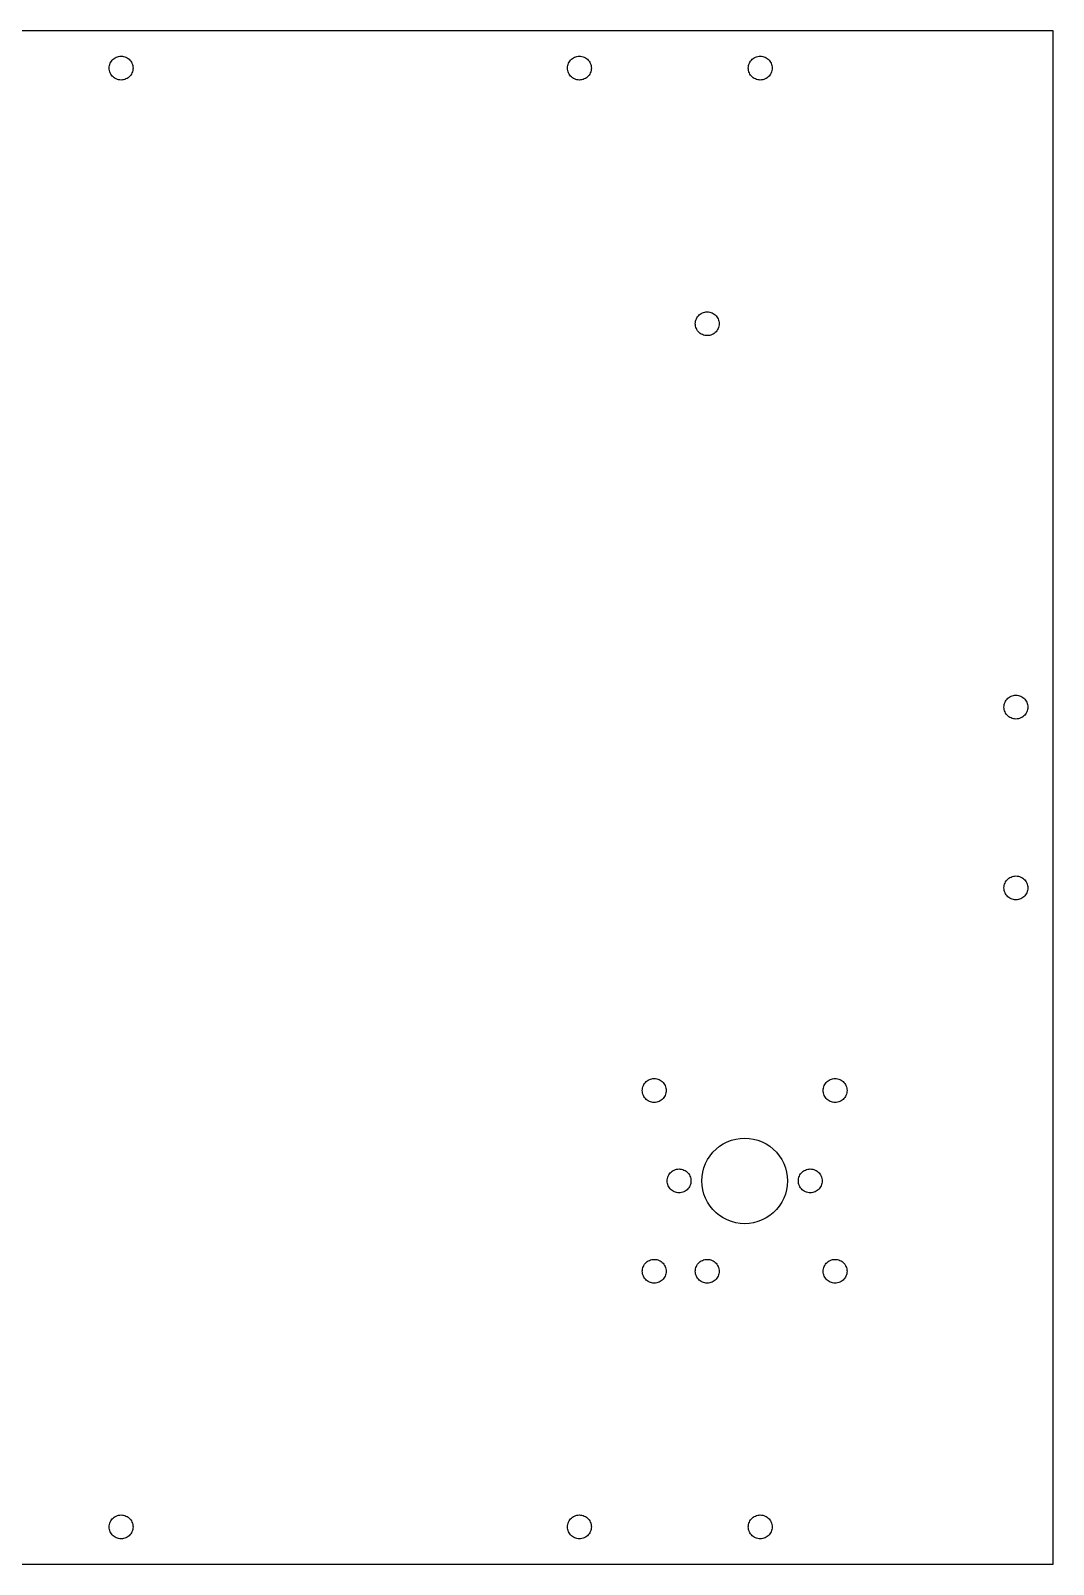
# Model space of a CAD drawing. Header units: metres. Extents: x 0 to 305, y 0 to 229.
# Drawn here: x 152.4 to 304.8, y 0 to 228.6 of the extents above; entities that cross this region are included whole.
import ezdxf

# ---------------------------------------------------------------- set-up
doc = ezdxf.new("R2010")
doc.units = ezdxf.units.M

msp = doc.modelspace()

# ---------------------------------------------------------------- linework, layer by layer
for p, q in [((304.8, 228.6), (0, 228.6)), ((304.8, 0), (304.8, 228.6)), ((164.335, 223.914), (164.436, 224.07)), ((164.436, 224.07), (164.553, 224.214)), ((164.553, 224.214), (164.685, 224.346)), ((164.685, 224.346), (164.83, 224.463)), ((164.83, 224.463), (164.986, 224.564)), ((164.986, 224.564), (165.152, 224.649)), ((165.152, 224.649), (165.325, 224.716)), ((165.325, 224.716), (165.505, 224.764)), ((165.505, 224.764), (165.689, 224.793)), ((165.689, 224.793), (165.875, 224.803)), ((165.875, 224.803), (166.061, 224.793)), ((166.061, 224.793), (166.244, 224.764)), ((166.244, 224.764), (166.424, 224.716)), ((166.424, 224.716), (166.598, 224.649)), ((166.598, 224.649), (166.764, 224.564)), ((166.764, 224.564), (166.92, 224.463)), ((166.92, 224.463), (167.064, 224.346)), ((167.064, 224.346), (167.196, 224.214)), ((167.196, 224.214), (167.313, 224.07)), ((167.313, 224.07), (167.414, 223.914)), ((232.635, 223.914), (232.737, 224.07)), ((232.737, 224.07), (232.854, 224.214)), ((232.854, 224.214), (232.986, 224.346)), ((232.986, 224.346), (233.13, 224.463)), ((233.13, 224.463), (233.286, 224.564)), ((233.286, 224.564), (233.452, 224.649)), ((233.452, 224.649), (233.626, 224.716)), ((233.626, 224.716), (233.806, 224.764)), ((233.806, 224.764), (233.989, 224.793)), ((233.989, 224.793), (234.175, 224.803)), ((234.175, 224.803), (234.361, 224.793)), ((234.361, 224.793), (234.545, 224.764)), ((234.545, 224.764), (234.725, 224.716)), ((234.725, 224.716), (234.898, 224.649)), ((234.898, 224.649), (235.064, 224.564)), ((235.064, 224.564), (235.22, 224.463)), ((235.22, 224.463), (235.365, 224.346)), ((235.365, 224.346), (235.497, 224.214)), ((235.497, 224.214), (235.614, 224.07)), ((235.614, 224.07), (235.715, 223.914)), ((259.585, 223.914), (259.686, 224.07)), ((259.686, 224.07), (259.803, 224.214)), ((259.803, 224.214), (259.935, 224.346)), ((259.935, 224.346), (260.08, 224.463)), ((260.08, 224.463), (260.236, 224.564)), ((260.236, 224.564), (260.402, 224.649)), ((260.402, 224.649), (260.575, 224.716)), ((260.575, 224.716), (260.755, 224.764)), ((260.755, 224.764), (260.939, 224.793)), ((260.939, 224.793), (261.125, 224.803)), ((261.125, 224.803), (261.311, 224.793)), ((261.311, 224.793), (261.494, 224.764)), ((261.494, 224.764), (261.674, 224.716)), ((261.674, 224.716), (261.848, 224.649)), ((261.848, 224.649), (262.014, 224.564)), ((262.014, 224.564), (262.17, 224.463)), ((262.17, 224.463), (262.314, 224.346)), ((262.314, 224.346), (262.446, 224.214)), ((262.446, 224.214), (262.563, 224.07)), ((262.563, 224.07), (262.664, 223.914)), ((164.097, 223.025), (164.106, 223.211)), ((164.106, 222.839), (164.097, 223.025)), ((164.106, 223.211), (164.136, 223.394)), ((164.136, 222.655), (164.106, 222.839)), ((164.136, 223.394), (164.184, 223.574)), ((164.184, 222.475), (164.136, 222.655)), ((164.184, 223.574), (164.25, 223.748)), ((164.25, 222.302), (164.184, 222.475)), ((164.25, 223.748), (164.335, 223.914)), ((164.335, 222.136), (164.25, 222.302)), ((164.436, 221.98), (164.335, 222.136)), ((164.553, 221.835), (164.436, 221.98)), ((164.685, 221.703), (164.553, 221.835)), ((167.196, 221.835), (167.064, 221.703)), ((167.313, 221.98), (167.196, 221.835)), ((167.414, 222.136), (167.313, 221.98)), ((167.414, 223.914), (167.499, 223.748)), ((167.499, 222.302), (167.414, 222.136)), ((167.499, 223.748), (167.566, 223.574)), ((167.566, 222.475), (167.499, 222.302)), ((167.566, 223.574), (167.614, 223.394)), ((167.614, 222.655), (167.566, 222.475)), ((167.614, 223.394), (167.643, 223.211)), ((167.643, 222.839), (167.614, 222.655)), ((167.643, 223.211), (167.653, 223.025)), ((167.653, 223.025), (167.643, 222.839)), ((232.397, 223.025), (232.407, 223.211)), ((232.407, 222.839), (232.397, 223.025)), ((232.407, 223.211), (232.436, 223.394)), ((232.436, 222.655), (232.407, 222.839)), ((232.436, 223.394), (232.484, 223.574)), ((232.484, 222.475), (232.436, 222.655)), ((232.484, 223.574), (232.551, 223.748)), ((232.551, 222.302), (232.484, 222.475)), ((232.551, 223.748), (232.635, 223.914)), ((232.635, 222.136), (232.551, 222.302)), ((232.737, 221.98), (232.635, 222.136)), ((232.854, 221.835), (232.737, 221.98)), ((232.986, 221.703), (232.854, 221.835)), ((235.497, 221.835), (235.365, 221.703)), ((235.614, 221.98), (235.497, 221.835)), ((235.715, 222.136), (235.614, 221.98)), ((235.715, 223.914), (235.8, 223.748)), ((235.8, 222.302), (235.715, 222.136)), ((235.8, 223.748), (235.866, 223.574)), ((235.866, 222.475), (235.8, 222.302)), ((235.866, 223.574), (235.914, 223.394)), ((235.914, 222.655), (235.866, 222.475)), ((235.914, 223.394), (235.944, 223.211)), ((235.944, 222.839), (235.914, 222.655)), ((235.944, 223.211), (235.953, 223.025)), ((235.953, 223.025), (235.944, 222.839)), ((259.347, 223.025), (259.356, 223.211)), ((259.356, 222.839), (259.347, 223.025)), ((259.356, 223.211), (259.386, 223.394)), ((259.386, 222.655), (259.356, 222.839)), ((259.386, 223.394), (259.434, 223.574)), ((259.434, 222.475), (259.386, 222.655)), ((259.434, 223.574), (259.5, 223.748)), ((259.5, 222.302), (259.434, 222.475)), ((259.5, 223.748), (259.585, 223.914)), ((259.585, 222.136), (259.5, 222.302)), ((259.686, 221.98), (259.585, 222.136)), ((259.803, 221.835), (259.686, 221.98)), ((259.935, 221.703), (259.803, 221.835)), ((262.446, 221.835), (262.314, 221.703)), ((262.563, 221.98), (262.446, 221.835)), ((262.664, 222.136), (262.563, 221.98)), ((262.664, 223.914), (262.749, 223.748)), ((262.749, 222.302), (262.664, 222.136)), ((262.749, 223.748), (262.816, 223.574)), ((262.816, 222.475), (262.749, 222.302)), ((262.816, 223.574), (262.864, 223.394)), ((262.864, 222.655), (262.816, 222.475)), ((262.864, 223.394), (262.893, 223.211)), ((262.893, 222.839), (262.864, 222.655)), ((262.893, 223.211), (262.903, 223.025)), ((262.903, 223.025), (262.893, 222.839)), ((164.83, 221.586), (164.685, 221.703)), ((164.986, 221.485), (164.83, 221.586)), ((165.152, 221.4), (164.986, 221.485)), ((165.325, 221.334), (165.152, 221.4)), ((165.505, 221.286), (165.325, 221.334)), ((165.689, 221.256), (165.505, 221.286)), ((165.875, 221.247), (165.689, 221.256)), ((166.061, 221.256), (165.875, 221.247)), ((166.244, 221.286), (166.061, 221.256)), ((166.424, 221.334), (166.244, 221.286)), ((166.598, 221.4), (166.424, 221.334)), ((166.764, 221.485), (166.598, 221.4)), ((166.92, 221.586), (166.764, 221.485)), ((167.064, 221.703), (166.92, 221.586)), ((233.13, 221.586), (232.986, 221.703)), ((233.286, 221.485), (233.13, 221.586)), ((233.452, 221.4), (233.286, 221.485)), ((233.626, 221.334), (233.452, 221.4)), ((233.806, 221.286), (233.626, 221.334)), ((233.989, 221.256), (233.806, 221.286)), ((234.175, 221.247), (233.989, 221.256)), ((234.361, 221.256), (234.175, 221.247)), ((234.545, 221.286), (234.361, 221.256)), ((234.725, 221.334), (234.545, 221.286)), ((234.898, 221.4), (234.725, 221.334)), ((235.064, 221.485), (234.898, 221.4)), ((235.22, 221.586), (235.064, 221.485)), ((235.365, 221.703), (235.22, 221.586)), ((260.08, 221.586), (259.935, 221.703)), ((260.236, 221.485), (260.08, 221.586)), ((260.402, 221.4), (260.236, 221.485)), ((260.575, 221.334), (260.402, 221.4)), ((260.755, 221.286), (260.575, 221.334)), ((260.939, 221.256), (260.755, 221.286)), ((261.125, 221.247), (260.939, 221.256)), ((261.311, 221.256), (261.125, 221.247)), ((261.494, 221.286), (261.311, 221.256)), ((261.674, 221.334), (261.494, 221.286)), ((261.848, 221.4), (261.674, 221.334)), ((262.014, 221.485), (261.848, 221.4)), ((262.17, 221.586), (262.014, 221.485)), ((262.314, 221.703), (262.17, 221.586)), ((251.457, 185.111), (251.486, 185.294)), ((251.486, 185.294), (251.534, 185.474)), ((251.534, 185.474), (251.601, 185.648)), ((251.601, 185.648), (251.686, 185.814)), ((251.686, 185.814), (251.787, 185.97)), ((251.787, 185.97), (251.904, 186.114)), ((251.904, 186.114), (252.036, 186.246)), ((252.036, 186.246), (252.18, 186.363)), ((252.18, 186.363), (252.336, 186.464)), ((252.336, 186.464), (252.502, 186.549)), ((252.502, 186.549), (252.676, 186.616)), ((252.676, 186.616), (252.856, 186.664)), ((252.856, 186.664), (253.039, 186.693)), ((253.039, 186.693), (253.225, 186.703)), ((253.225, 186.703), (253.411, 186.693)), ((253.411, 186.693), (253.595, 186.664)), ((253.595, 186.664), (253.775, 186.616)), ((253.775, 186.616), (253.948, 186.549)), ((253.948, 186.549), (254.114, 186.464)), ((254.114, 186.464), (254.27, 186.363)), ((254.27, 186.363), (254.415, 186.246)), ((254.415, 186.246), (254.547, 186.114)), ((254.547, 186.114), (254.664, 185.97)), ((254.664, 185.97), (254.765, 185.814)), ((254.765, 185.814), (254.85, 185.648)), ((254.85, 185.648), (254.916, 185.474)), ((254.916, 185.474), (254.964, 185.294)), ((254.964, 185.294), (254.994, 185.111)), ((251.447, 184.925), (251.457, 185.111)), ((251.457, 184.739), (251.447, 184.925)), ((251.486, 184.555), (251.457, 184.739)), ((251.534, 184.375), (251.486, 184.555)), ((251.601, 184.202), (251.534, 184.375)), ((251.686, 184.036), (251.601, 184.202)), ((251.787, 183.88), (251.686, 184.036)), ((251.904, 183.735), (251.787, 183.88)), ((252.036, 183.603), (251.904, 183.735)), ((252.18, 183.486), (252.036, 183.603)), ((252.336, 183.385), (252.18, 183.486)), ((252.502, 183.3), (252.336, 183.385)), ((252.676, 183.234), (252.502, 183.3)), ((252.856, 183.186), (252.676, 183.234)), ((253.039, 183.156), (252.856, 183.186)), ((253.225, 183.147), (253.039, 183.156)), ((253.411, 183.156), (253.225, 183.147)), ((253.595, 183.186), (253.411, 183.156)), ((253.775, 183.234), (253.595, 183.186)), ((253.948, 183.3), (253.775, 183.234)), ((254.114, 183.385), (253.948, 183.3)), ((254.27, 183.486), (254.114, 183.385)), ((254.415, 183.603), (254.27, 183.486)), ((254.547, 183.735), (254.415, 183.603)), ((254.664, 183.88), (254.547, 183.735)), ((254.765, 184.036), (254.664, 183.88)), ((254.85, 184.202), (254.765, 184.036)), ((254.916, 184.375), (254.85, 184.202)), ((254.964, 184.555), (254.916, 184.375)), ((254.994, 184.739), (254.964, 184.555)), ((254.994, 185.111), (255.003, 184.925)), ((255.003, 184.925), (254.994, 184.739)), ((297.456, 127.961), (297.486, 128.144)), ((297.486, 128.144), (297.534, 128.324)), ((297.534, 128.324), (297.6, 128.498)), ((297.6, 128.498), (297.685, 128.664)), ((297.685, 128.664), (297.786, 128.82)), ((297.786, 128.82), (297.903, 128.964)), ((297.903, 128.964), (298.035, 129.096)), ((298.035, 129.096), (298.18, 129.213)), ((298.18, 129.213), (298.336, 129.314)), ((298.336, 129.314), (298.502, 129.399)), ((298.502, 129.399), (298.675, 129.466)), ((298.675, 129.466), (298.855, 129.514)), ((298.855, 129.514), (299.039, 129.543)), ((299.039, 129.543), (299.225, 129.553)), ((299.225, 129.553), (299.411, 129.543)), ((299.411, 129.543), (299.594, 129.514)), ((299.594, 129.514), (299.774, 129.466)), ((299.774, 129.466), (299.948, 129.399)), ((299.948, 129.399), (300.114, 129.314)), ((300.114, 129.314), (300.27, 129.213)), ((300.27, 129.213), (300.414, 129.096)), ((300.414, 129.096), (300.546, 128.964)), ((300.546, 128.964), (300.663, 128.82)), ((300.663, 128.82), (300.764, 128.664)), ((300.764, 128.664), (300.849, 128.498)), ((300.849, 128.498), (300.916, 128.324)), ((300.916, 128.324), (300.964, 128.144)), ((300.964, 128.144), (300.993, 127.961)), ((297.447, 127.775), (297.456, 127.961)), ((297.456, 127.589), (297.447, 127.775)), ((297.486, 127.405), (297.456, 127.589)), ((297.534, 127.225), (297.486, 127.405)), ((297.6, 127.052), (297.534, 127.225)), ((297.685, 126.886), (297.6, 127.052)), ((297.786, 126.73), (297.685, 126.886)), ((297.903, 126.585), (297.786, 126.73)), ((298.035, 126.453), (297.903, 126.585)), ((298.18, 126.336), (298.035, 126.453)), ((298.336, 126.235), (298.18, 126.336)), ((298.502, 126.15), (298.336, 126.235)), ((298.675, 126.084), (298.502, 126.15)), ((298.855, 126.036), (298.675, 126.084)), ((299.039, 126.006), (298.855, 126.036)), ((299.225, 125.997), (299.039, 126.006)), ((299.411, 126.006), (299.225, 125.997)), ((299.594, 126.036), (299.411, 126.006)), ((299.774, 126.084), (299.594, 126.036)), ((299.948, 126.15), (299.774, 126.084)), ((300.114, 126.235), (299.948, 126.15)), ((300.27, 126.336), (300.114, 126.235)), ((300.414, 126.453), (300.27, 126.336)), ((300.546, 126.585), (300.414, 126.453)), ((300.663, 126.73), (300.546, 126.585)), ((300.764, 126.886), (300.663, 126.73)), ((300.849, 127.052), (300.764, 126.886)), ((300.916, 127.225), (300.849, 127.052)), ((300.964, 127.405), (300.916, 127.225)), ((300.993, 127.589), (300.964, 127.405)), ((300.993, 127.961), (301.003, 127.775)), ((301.003, 127.775), (300.993, 127.589)), ((297.447, 100.825), (297.456, 101.011)), ((297.456, 100.639), (297.447, 100.825)), ((297.456, 101.011), (297.486, 101.195)), ((297.486, 100.456), (297.456, 100.639)), ((297.486, 101.195), (297.534, 101.375)), ((297.534, 101.375), (297.6, 101.548)), ((297.6, 101.548), (297.685, 101.714)), ((297.685, 101.714), (297.786, 101.87)), ((297.786, 101.87), (297.903, 102.015)), ((297.903, 102.015), (298.035, 102.147)), ((298.035, 102.147), (298.18, 102.264)), ((298.18, 102.264), (298.336, 102.365)), ((298.336, 102.365), (298.502, 102.45)), ((298.502, 102.45), (298.675, 102.516)), ((298.675, 102.516), (298.855, 102.564)), ((298.855, 102.564), (299.039, 102.594)), ((299.039, 102.594), (299.225, 102.603)), ((299.225, 102.603), (299.411, 102.594)), ((299.411, 102.594), (299.594, 102.564)), ((299.594, 102.564), (299.774, 102.516)), ((299.774, 102.516), (299.948, 102.45)), ((299.948, 102.45), (300.114, 102.365)), ((300.114, 102.365), (300.27, 102.264)), ((300.27, 102.264), (300.414, 102.147)), ((300.414, 102.147), (300.546, 102.015)), ((300.546, 102.015), (300.663, 101.87)), ((300.663, 101.87), (300.764, 101.714)), ((300.764, 101.714), (300.849, 101.548)), ((300.849, 101.548), (300.916, 101.375)), ((300.916, 101.375), (300.964, 101.195)), ((300.964, 101.195), (300.993, 101.011)), ((300.993, 100.639), (300.964, 100.456)), ((300.993, 101.011), (301.003, 100.825)), ((301.003, 100.825), (300.993, 100.639)), ((297.534, 100.276), (297.486, 100.456)), ((297.6, 100.102), (297.534, 100.276)), ((297.685, 99.9363), (297.6, 100.102)), ((297.786, 99.7802), (297.685, 99.9363)), ((297.903, 99.6356), (297.786, 99.7802)), ((298.035, 99.504), (297.903, 99.6356)), ((298.18, 99.3869), (298.035, 99.504)), ((298.336, 99.2855), (298.18, 99.3869)), ((298.502, 99.201), (298.336, 99.2855)), ((298.675, 99.1343), (298.502, 99.201)), ((298.855, 99.0862), (298.675, 99.1343)), ((299.039, 99.057), (298.855, 99.0862)), ((299.225, 99.0473), (299.039, 99.057)), ((299.411, 99.057), (299.225, 99.0473)), ((299.594, 99.0862), (299.411, 99.057)), ((299.774, 99.1343), (299.594, 99.0862)), ((299.948, 99.201), (299.774, 99.1343)), ((300.114, 99.2855), (299.948, 99.201)), ((300.27, 99.3869), (300.114, 99.2855)), ((300.414, 99.504), (300.27, 99.3869)), ((300.546, 99.6356), (300.414, 99.504)), ((300.663, 99.7802), (300.546, 99.6356)), ((300.764, 99.9363), (300.663, 99.7802)), ((300.849, 100.102), (300.764, 99.9363)), ((300.916, 100.276), (300.849, 100.102)), ((300.964, 100.456), (300.916, 100.276)), ((243.558, 70.8105), (243.587, 70.9944)), ((243.587, 70.9944), (243.635, 71.1741)), ((243.635, 71.1741), (243.702, 71.3479)), ((243.702, 71.3479), (243.786, 71.5137)), ((243.786, 71.5137), (243.887, 71.6698)), ((243.887, 71.6698), (244.005, 71.8144)), ((244.005, 71.8144), (244.136, 71.946)), ((244.136, 71.946), (244.281, 72.0631)), ((244.281, 72.0631), (244.437, 72.1645)), ((244.437, 72.1645), (244.603, 72.249)), ((244.603, 72.249), (244.776, 72.3157)), ((244.776, 72.3157), (244.956, 72.3638)), ((244.956, 72.3638), (245.14, 72.3929)), ((245.14, 72.3929), (245.326, 72.4027)), ((245.326, 72.4027), (245.512, 72.3929)), ((245.512, 72.3929), (245.696, 72.3638)), ((245.696, 72.3638), (245.875, 72.3157)), ((245.875, 72.3157), (246.049, 72.249)), ((246.049, 72.249), (246.215, 72.1645)), ((246.215, 72.1645), (246.371, 72.0631)), ((246.371, 72.0631), (246.516, 71.946)), ((246.516, 71.946), (246.647, 71.8144)), ((246.647, 71.8144), (246.764, 71.6698)), ((246.764, 71.6698), (246.866, 71.5137)), ((246.866, 71.5137), (246.95, 71.3479)), ((246.95, 71.3479), (247.017, 71.1741)), ((247.017, 71.1741), (247.065, 70.9944)), ((247.065, 70.9944), (247.094, 70.8105)), ((270.507, 70.8105), (270.536, 70.9944)), ((270.536, 70.9944), (270.584, 71.1741)), ((270.584, 71.1741), (270.651, 71.3479)), ((270.651, 71.3479), (270.736, 71.5137)), ((270.736, 71.5137), (270.837, 71.6698)), ((270.837, 71.6698), (270.954, 71.8144)), ((270.954, 71.8144), (271.086, 71.946)), ((271.086, 71.946), (271.23, 72.0631)), ((271.23, 72.0631), (271.386, 72.1645)), ((271.386, 72.1645), (271.552, 72.249)), ((271.552, 72.249), (271.726, 72.3157)), ((271.726, 72.3157), (271.906, 72.3638)), ((271.906, 72.3638), (272.089, 72.3929)), ((272.089, 72.3929), (272.275, 72.4027)), ((272.275, 72.4027), (272.461, 72.3929)), ((272.461, 72.3929), (272.645, 72.3638)), ((272.645, 72.3638), (272.825, 72.3157)), ((272.825, 72.3157), (272.998, 72.249)), ((272.998, 72.249), (273.164, 72.1645)), ((273.164, 72.1645), (273.32, 72.0631)), ((273.32, 72.0631), (273.465, 71.946)), ((273.465, 71.946), (273.597, 71.8144)), ((273.597, 71.8144), (273.714, 71.6698)), ((273.714, 71.6698), (273.815, 71.5137)), ((273.815, 71.5137), (273.9, 71.3479)), ((273.9, 71.3479), (273.966, 71.1741)), ((273.966, 71.1741), (274.014, 70.9944)), ((274.014, 70.9944), (274.044, 70.8105)), ((243.548, 70.6247), (243.558, 70.8105)), ((243.558, 70.4388), (243.548, 70.6247)), ((243.587, 70.255), (243.558, 70.4388)), ((243.635, 70.0753), (243.587, 70.255)), ((243.702, 69.9015), (243.635, 70.0753)), ((243.786, 69.7357), (243.702, 69.9015)), ((243.887, 69.5796), (243.786, 69.7357)), ((244.005, 69.435), (243.887, 69.5796)), ((244.136, 69.3034), (244.005, 69.435)), ((244.281, 69.1862), (244.136, 69.3034)), ((244.437, 69.0849), (244.281, 69.1862)), ((244.603, 69.0004), (244.437, 69.0849)), ((244.776, 68.9337), (244.603, 69.0004)), ((244.956, 68.8855), (244.776, 68.9337)), ((245.14, 68.8564), (244.956, 68.8855)), ((245.326, 68.8467), (245.14, 68.8564)), ((245.512, 68.8564), (245.326, 68.8467)), ((245.696, 68.8855), (245.512, 68.8564)), ((245.875, 68.9337), (245.696, 68.8855)), ((246.049, 69.0004), (245.875, 68.9337)), ((246.215, 69.0849), (246.049, 69.0004)), ((246.371, 69.1862), (246.215, 69.0849)), ((246.516, 69.3034), (246.371, 69.1862)), ((246.647, 69.435), (246.516, 69.3034)), ((246.764, 69.5796), (246.647, 69.435)), ((246.866, 69.7357), (246.764, 69.5796)), ((246.95, 69.9015), (246.866, 69.7357)), ((247.017, 70.0753), (246.95, 69.9015)), ((247.065, 70.255), (247.017, 70.0753)), ((247.094, 70.4388), (247.065, 70.255)), ((247.094, 70.8105), (247.104, 70.6247)), ((247.104, 70.6247), (247.094, 70.4388)), ((270.497, 70.6247), (270.507, 70.8105)), ((270.507, 70.4388), (270.497, 70.6247)), ((270.536, 70.255), (270.507, 70.4388)), ((270.584, 70.0753), (270.536, 70.255)), ((270.651, 69.9015), (270.584, 70.0753)), ((270.736, 69.7357), (270.651, 69.9015)), ((270.837, 69.5796), (270.736, 69.7357)), ((270.954, 69.435), (270.837, 69.5796)), ((271.086, 69.3034), (270.954, 69.435)), ((271.23, 69.1862), (271.086, 69.3034)), ((271.386, 69.0849), (271.23, 69.1862)), ((271.552, 69.0004), (271.386, 69.0849)), ((271.726, 68.9337), (271.552, 69.0004)), ((271.906, 68.8855), (271.726, 68.9337)), ((272.089, 68.8564), (271.906, 68.8855)), ((272.275, 68.8467), (272.089, 68.8564)), ((272.461, 68.8564), (272.275, 68.8467)), ((272.645, 68.8855), (272.461, 68.8564)), ((272.825, 68.9337), (272.645, 68.8855)), ((272.998, 69.0004), (272.825, 68.9337)), ((273.164, 69.0849), (272.998, 69.0004)), ((273.32, 69.1862), (273.164, 69.0849)), ((273.465, 69.3034), (273.32, 69.1862)), ((273.597, 69.435), (273.465, 69.3034)), ((273.714, 69.5796), (273.597, 69.435)), ((273.815, 69.7357), (273.714, 69.5796)), ((273.9, 69.9015), (273.815, 69.7357)), ((273.966, 70.0753), (273.9, 69.9015)), ((274.014, 70.255), (273.966, 70.0753)), ((274.044, 70.4388), (274.014, 70.255)), ((274.044, 70.8105), (274.053, 70.6247)), ((274.053, 70.6247), (274.044, 70.4388)), ((254.063, 61.416), (254.535, 61.8878)), ((254.535, 61.8878), (255.053, 62.3078)), ((255.053, 62.3078), (255.613, 62.6712)), ((255.613, 62.6712), (256.208, 62.9742)), ((256.208, 62.9742), (256.831, 63.2133)), ((256.831, 63.2133), (257.475, 63.3861)), ((257.475, 63.3861), (258.134, 63.4905)), ((258.134, 63.4905), (258.801, 63.5254)), ((258.801, 63.5254), (259.467, 63.4905)), ((259.467, 63.4905), (260.126, 63.3861)), ((260.126, 63.3861), (260.771, 63.2133)), ((260.771, 63.2133), (261.394, 62.9742)), ((261.394, 62.9742), (261.988, 62.6712)), ((261.988, 62.6712), (262.548, 62.3078)), ((262.548, 62.3078), (263.067, 61.8878)), ((263.067, 61.8878), (263.538, 61.416)), ((252.737, 59.1201), (252.976, 59.7431)), ((252.976, 59.7431), (253.279, 60.3377)), ((253.279, 60.3377), (253.643, 60.8974)), ((253.643, 60.8974), (254.063, 61.416)), ((263.538, 61.416), (263.958, 60.8974)), ((263.958, 60.8974), (264.322, 60.3377)), ((264.322, 60.3377), (264.625, 59.7431)), ((264.625, 59.7431), (264.864, 59.1201)), ((247.244, 57.15), (247.253, 57.3358)), ((247.253, 56.9642), (247.244, 57.15)), ((247.253, 57.3358), (247.282, 57.5197)), ((247.282, 57.5197), (247.331, 57.6994)), ((247.331, 57.6994), (247.397, 57.8732)), ((247.397, 57.8732), (247.482, 58.039)), ((247.482, 58.039), (247.583, 58.1951)), ((247.583, 58.1951), (247.7, 58.3397)), ((247.7, 58.3397), (247.832, 58.4713)), ((247.832, 58.4713), (247.977, 58.5884)), ((247.977, 58.5884), (248.133, 58.6898)), ((248.133, 58.6898), (248.298, 58.7743)), ((248.298, 58.7743), (248.472, 58.841)), ((248.472, 58.841), (248.652, 58.8891)), ((248.652, 58.8891), (248.836, 58.9182)), ((248.836, 58.9182), (249.022, 58.928)), ((249.022, 58.928), (249.207, 58.9182)), ((249.207, 58.9182), (249.391, 58.8891)), ((249.391, 58.8891), (249.571, 58.841)), ((249.571, 58.841), (249.745, 58.7743)), ((249.745, 58.7743), (249.911, 58.6898)), ((249.911, 58.6898), (250.067, 58.5884)), ((250.067, 58.5884), (250.211, 58.4713)), ((250.211, 58.4713), (250.343, 58.3397)), ((250.343, 58.3397), (250.46, 58.1951)), ((250.46, 58.1951), (250.561, 58.039)), ((250.561, 58.039), (250.646, 57.8732)), ((250.646, 57.8732), (250.713, 57.6994)), ((250.713, 57.6994), (250.761, 57.5197)), ((250.761, 57.5197), (250.79, 57.3358)), ((250.79, 57.3358), (250.8, 57.15)), ((250.8, 57.15), (250.79, 56.9642)), ((252.425, 57.15), (252.46, 57.8164)), ((252.46, 56.4836), (252.425, 57.15)), ((252.46, 57.8164), (252.565, 58.4755)), ((252.565, 58.4755), (252.737, 59.1201)), ((264.864, 59.1201), (265.037, 58.4755)), ((265.037, 58.4755), (265.141, 57.8164)), ((265.141, 57.8164), (265.176, 57.15)), ((265.176, 57.15), (265.141, 56.4836)), ((266.802, 57.15), (266.811, 57.3358)), ((266.811, 56.9642), (266.802, 57.15)), ((266.811, 57.3358), (266.84, 57.5197)), ((266.84, 57.5197), (266.889, 57.6994)), ((266.889, 57.6994), (266.955, 57.8732)), ((266.955, 57.8732), (267.04, 58.039)), ((267.04, 58.039), (267.141, 58.1951)), ((267.141, 58.1951), (267.258, 58.3397)), ((267.258, 58.3397), (267.39, 58.4713)), ((267.39, 58.4713), (267.535, 58.5884)), ((267.535, 58.5884), (267.691, 58.6898)), ((267.691, 58.6898), (267.856, 58.7743)), ((267.856, 58.7743), (268.03, 58.841)), ((268.03, 58.841), (268.21, 58.8891)), ((268.21, 58.8891), (268.394, 58.9182)), ((268.394, 58.9182), (268.58, 58.928)), ((268.58, 58.928), (268.765, 58.9182)), ((268.765, 58.9182), (268.949, 58.8891)), ((268.949, 58.8891), (269.129, 58.841)), ((269.129, 58.841), (269.303, 58.7743)), ((269.303, 58.7743), (269.469, 58.6898)), ((269.469, 58.6898), (269.625, 58.5884)), ((269.625, 58.5884), (269.769, 58.4713)), ((269.769, 58.4713), (269.901, 58.3397)), ((269.901, 58.3397), (270.018, 58.1951)), ((270.018, 58.1951), (270.119, 58.039)), ((270.119, 58.039), (270.204, 57.8732)), ((270.204, 57.8732), (270.271, 57.6994)), ((270.271, 57.6994), (270.319, 57.5197)), ((270.319, 57.5197), (270.348, 57.3358)), ((270.348, 57.3358), (270.358, 57.15)), ((270.358, 57.15), (270.348, 56.9642)), ((247.282, 56.7803), (247.253, 56.9642)), ((247.331, 56.6006), (247.282, 56.7803)), ((247.397, 56.4268), (247.331, 56.6006)), ((247.482, 56.261), (247.397, 56.4268)), ((247.583, 56.1049), (247.482, 56.261)), ((247.7, 55.9603), (247.583, 56.1049)), ((247.832, 55.8287), (247.7, 55.9603)), ((247.977, 55.7116), (247.832, 55.8287)), ((248.133, 55.6102), (247.977, 55.7116)), ((248.298, 55.5257), (248.133, 55.6102)), ((248.472, 55.459), (248.298, 55.5257)), ((248.652, 55.4109), (248.472, 55.459)), ((248.836, 55.3817), (248.652, 55.4109)), ((249.022, 55.372), (248.836, 55.3817)), ((249.207, 55.3817), (249.022, 55.372)), ((249.391, 55.4109), (249.207, 55.3817)), ((249.571, 55.459), (249.391, 55.4109)), ((249.745, 55.5257), (249.571, 55.459)), ((249.911, 55.6102), (249.745, 55.5257)), ((250.067, 55.7116), (249.911, 55.6102)), ((250.211, 55.8287), (250.067, 55.7116)), ((250.343, 55.9603), (250.211, 55.8287)), ((250.46, 56.1049), (250.343, 55.9603)), ((250.561, 56.261), (250.46, 56.1049)), ((250.646, 56.4268), (250.561, 56.261)), ((250.713, 56.6006), (250.646, 56.4268)), ((250.761, 56.7803), (250.713, 56.6006)), ((250.79, 56.9642), (250.761, 56.7803)), ((252.565, 55.8245), (252.46, 56.4836)), ((252.737, 55.1799), (252.565, 55.8245)), ((252.976, 54.5569), (252.737, 55.1799)), ((264.864, 55.1799), (264.625, 54.5569)), ((265.037, 55.8245), (264.864, 55.1799)), ((265.141, 56.4836), (265.037, 55.8245)), ((266.84, 56.7803), (266.811, 56.9642)), ((266.889, 56.6006), (266.84, 56.7803)), ((266.955, 56.4268), (266.889, 56.6006)), ((267.04, 56.261), (266.955, 56.4268)), ((267.141, 56.1049), (267.04, 56.261)), ((267.258, 55.9603), (267.141, 56.1049)), ((267.39, 55.8287), (267.258, 55.9603)), ((267.535, 55.7116), (267.39, 55.8287)), ((267.691, 55.6102), (267.535, 55.7116)), ((267.856, 55.5257), (267.691, 55.6102)), ((268.03, 55.459), (267.856, 55.5257)), ((268.21, 55.4109), (268.03, 55.459)), ((268.394, 55.3817), (268.21, 55.4109)), ((268.58, 55.372), (268.394, 55.3817)), ((268.765, 55.3817), (268.58, 55.372)), ((268.949, 55.4109), (268.765, 55.3817)), ((269.129, 55.459), (268.949, 55.4109)), ((269.303, 55.5257), (269.129, 55.459)), ((269.469, 55.6102), (269.303, 55.5257)), ((269.625, 55.7116), (269.469, 55.6102)), ((269.769, 55.8287), (269.625, 55.7116)), ((269.901, 55.9603), (269.769, 55.8287)), ((270.018, 56.1049), (269.901, 55.9603)), ((270.119, 56.261), (270.018, 56.1049)), ((270.204, 56.4268), (270.119, 56.261)), ((270.271, 56.6006), (270.204, 56.4268)), ((270.319, 56.7803), (270.271, 56.6006)), ((270.348, 56.9642), (270.319, 56.7803)), ((253.279, 53.9623), (252.976, 54.5569)), ((253.643, 53.4026), (253.279, 53.9623)), ((254.063, 52.884), (253.643, 53.4026)), ((254.535, 52.4122), (254.063, 52.884)), ((263.538, 52.884), (263.067, 52.4122)), ((263.958, 53.4026), (263.538, 52.884)), ((264.322, 53.9623), (263.958, 53.4026)), ((264.625, 54.5569), (264.322, 53.9623)), ((255.053, 51.9922), (254.535, 52.4122)), ((255.613, 51.6287), (255.053, 51.9922)), ((256.208, 51.3258), (255.613, 51.6287)), ((256.831, 51.0866), (256.208, 51.3258)), ((257.475, 50.9139), (256.831, 51.0866)), ((258.134, 50.8095), (257.475, 50.9139)), ((258.801, 50.7746), (258.134, 50.8095)), ((259.467, 50.8095), (258.801, 50.7746)), ((260.126, 50.9139), (259.467, 50.8095)), ((260.771, 51.0866), (260.126, 50.9139)), ((261.394, 51.3258), (260.771, 51.0866)), ((261.988, 51.6287), (261.394, 51.3258)), ((262.548, 51.9922), (261.988, 51.6287)), ((263.067, 52.4122), (262.548, 51.9922)), ((243.548, 43.6753), (243.558, 43.8612)), ((243.558, 43.4895), (243.548, 43.6753)), ((243.558, 43.8612), (243.587, 44.045)), ((243.587, 43.3056), (243.558, 43.4895)), ((243.587, 44.045), (243.635, 44.2247)), ((243.635, 44.2247), (243.702, 44.3985)), ((243.702, 44.3985), (243.786, 44.5643)), ((243.786, 44.5643), (243.887, 44.7204)), ((243.887, 44.7204), (244.005, 44.865)), ((244.005, 44.865), (244.136, 44.9966)), ((244.136, 44.9966), (244.281, 45.1137)), ((244.281, 45.1137), (244.437, 45.2151)), ((244.437, 45.2151), (244.603, 45.2996)), ((244.603, 45.2996), (244.776, 45.3663)), ((244.776, 45.3663), (244.956, 45.4144)), ((244.956, 45.4144), (245.14, 45.4436)), ((245.14, 45.4436), (245.326, 45.4533)), ((245.326, 45.4533), (245.512, 45.4436)), ((245.512, 45.4436), (245.696, 45.4144)), ((245.696, 45.4144), (245.875, 45.3663)), ((245.875, 45.3663), (246.049, 45.2996)), ((246.049, 45.2996), (246.215, 45.2151)), ((246.215, 45.2151), (246.371, 45.1137)), ((246.371, 45.1137), (246.516, 44.9966)), ((246.516, 44.9966), (246.647, 44.865)), ((246.647, 44.865), (246.764, 44.7204)), ((246.764, 44.7204), (246.866, 44.5643)), ((246.866, 44.5643), (246.95, 44.3985)), ((246.95, 44.3985), (247.017, 44.2247)), ((247.017, 44.2247), (247.065, 44.045)), ((247.065, 44.045), (247.094, 43.8612)), ((247.094, 43.4895), (247.065, 43.3056)), ((247.094, 43.8612), (247.104, 43.6753)), ((247.104, 43.6753), (247.094, 43.4895)), ((251.447, 43.6753), (251.457, 43.8611)), ((251.457, 43.4894), (251.447, 43.6753)), ((251.457, 43.8611), (251.486, 44.045)), ((251.486, 43.3056), (251.457, 43.4894)), ((251.486, 44.045), (251.534, 44.2247)), ((251.534, 44.2247), (251.601, 44.3985)), ((251.601, 44.3985), (251.686, 44.5643)), ((251.686, 44.5643), (251.787, 44.7204)), ((251.787, 44.7204), (251.904, 44.865)), ((251.904, 44.865), (252.036, 44.9966)), ((252.036, 44.9966), (252.18, 45.1137)), ((252.18, 45.1137), (252.336, 45.2151)), ((252.336, 45.2151), (252.502, 45.2996)), ((252.502, 45.2996), (252.676, 45.3663)), ((252.676, 45.3663), (252.856, 45.4144)), ((252.856, 45.4144), (253.039, 45.4436)), ((253.039, 45.4436), (253.225, 45.4533)), ((253.225, 45.4533), (253.411, 45.4436)), ((253.411, 45.4436), (253.595, 45.4144)), ((253.595, 45.4144), (253.775, 45.3663)), ((253.775, 45.3663), (253.948, 45.2996)), ((253.948, 45.2996), (254.114, 45.2151)), ((254.114, 45.2151), (254.27, 45.1137)), ((254.27, 45.1137), (254.415, 44.9966)), ((254.415, 44.9966), (254.547, 44.865)), ((254.547, 44.865), (254.664, 44.7204)), ((254.664, 44.7204), (254.765, 44.5643)), ((254.765, 44.5643), (254.85, 44.3985)), ((254.85, 44.3985), (254.916, 44.2247)), ((254.916, 44.2247), (254.964, 44.045)), ((254.964, 44.045), (254.994, 43.8611)), ((254.994, 43.4894), (254.964, 43.3056)), ((254.994, 43.8611), (255.003, 43.6753)), ((255.003, 43.6753), (254.994, 43.4894)), ((270.497, 43.6753), (270.507, 43.8612)), ((270.507, 43.4895), (270.497, 43.6753)), ((270.507, 43.8612), (270.536, 44.045)), ((270.536, 43.3056), (270.507, 43.4895)), ((270.536, 44.045), (270.584, 44.2247)), ((270.584, 44.2247), (270.651, 44.3985)), ((270.651, 44.3985), (270.736, 44.5643)), ((270.736, 44.5643), (270.837, 44.7204)), ((270.837, 44.7204), (270.954, 44.865)), ((270.954, 44.865), (271.086, 44.9966)), ((271.086, 44.9966), (271.23, 45.1137)), ((271.23, 45.1137), (271.386, 45.2151)), ((271.386, 45.2151), (271.552, 45.2996)), ((271.552, 45.2996), (271.726, 45.3663)), ((271.726, 45.3663), (271.906, 45.4144)), ((271.906, 45.4144), (272.089, 45.4436)), ((272.089, 45.4436), (272.275, 45.4533)), ((272.275, 45.4533), (272.461, 45.4436)), ((272.461, 45.4436), (272.645, 45.4144)), ((272.645, 45.4144), (272.825, 45.3663)), ((272.825, 45.3663), (272.998, 45.2996)), ((272.998, 45.2996), (273.164, 45.2151)), ((273.164, 45.2151), (273.32, 45.1137)), ((273.32, 45.1137), (273.465, 44.9966)), ((273.465, 44.9966), (273.597, 44.865)), ((273.597, 44.865), (273.714, 44.7204)), ((273.714, 44.7204), (273.815, 44.5643)), ((273.815, 44.5643), (273.9, 44.3985)), ((273.9, 44.3985), (273.966, 44.2247)), ((273.966, 44.2247), (274.014, 44.045)), ((274.014, 44.045), (274.044, 43.8612)), ((274.044, 43.4895), (274.014, 43.3056)), ((274.044, 43.8612), (274.053, 43.6753)), ((274.053, 43.6753), (274.044, 43.4895)), ((243.635, 43.1259), (243.587, 43.3056)), ((243.702, 42.9521), (243.635, 43.1259)), ((243.786, 42.7863), (243.702, 42.9521)), ((243.887, 42.6302), (243.786, 42.7863)), ((244.005, 42.4856), (243.887, 42.6302)), ((244.136, 42.354), (244.005, 42.4856)), ((244.281, 42.2369), (244.136, 42.354)), ((244.437, 42.1355), (244.281, 42.2369)), ((244.603, 42.051), (244.437, 42.1355)), ((244.776, 41.9843), (244.603, 42.051)), ((244.956, 41.9362), (244.776, 41.9843)), ((245.14, 41.907), (244.956, 41.9362)), ((245.326, 41.8973), (245.14, 41.907)), ((245.512, 41.907), (245.326, 41.8973)), ((245.696, 41.9362), (245.512, 41.907)), ((245.875, 41.9843), (245.696, 41.9362)), ((246.049, 42.051), (245.875, 41.9843)), ((246.215, 42.1355), (246.049, 42.051)), ((246.371, 42.2369), (246.215, 42.1355)), ((246.516, 42.354), (246.371, 42.2369)), ((246.647, 42.4856), (246.516, 42.354)), ((246.764, 42.6302), (246.647, 42.4856)), ((246.866, 42.7863), (246.764, 42.6302)), ((246.95, 42.9521), (246.866, 42.7863)), ((247.017, 43.1259), (246.95, 42.9521)), ((247.065, 43.3056), (247.017, 43.1259)), ((251.534, 43.1259), (251.486, 43.3056)), ((251.601, 42.9521), (251.534, 43.1259)), ((251.686, 42.7863), (251.601, 42.9521)), ((251.787, 42.6302), (251.686, 42.7863)), ((251.904, 42.4856), (251.787, 42.6302)), ((252.036, 42.354), (251.904, 42.4856)), ((252.18, 42.2369), (252.036, 42.354)), ((252.336, 42.1355), (252.18, 42.2369)), ((252.502, 42.051), (252.336, 42.1355)), ((252.676, 41.9843), (252.502, 42.051)), ((252.856, 41.9361), (252.676, 41.9843)), ((253.039, 41.907), (252.856, 41.9361)), ((253.225, 41.8973), (253.039, 41.907)), ((253.411, 41.907), (253.225, 41.8973)), ((253.595, 41.9361), (253.411, 41.907)), ((253.775, 41.9843), (253.595, 41.9361)), ((253.948, 42.051), (253.775, 41.9843)), ((254.114, 42.1355), (253.948, 42.051)), ((254.27, 42.2369), (254.114, 42.1355)), ((254.415, 42.354), (254.27, 42.2369)), ((254.547, 42.4856), (254.415, 42.354)), ((254.664, 42.6302), (254.547, 42.4856)), ((254.765, 42.7863), (254.664, 42.6302)), ((254.85, 42.9521), (254.765, 42.7863)), ((254.916, 43.1259), (254.85, 42.9521)), ((254.964, 43.3056), (254.916, 43.1259)), ((270.584, 43.1259), (270.536, 43.3056)), ((270.651, 42.9521), (270.584, 43.1259)), ((270.736, 42.7863), (270.651, 42.9521)), ((270.837, 42.6302), (270.736, 42.7863)), ((270.954, 42.4856), (270.837, 42.6302)), ((271.086, 42.354), (270.954, 42.4856)), ((271.23, 42.2369), (271.086, 42.354)), ((271.386, 42.1355), (271.23, 42.2369)), ((271.552, 42.051), (271.386, 42.1355)), ((271.726, 41.9843), (271.552, 42.051)), ((271.906, 41.9362), (271.726, 41.9843)), ((272.089, 41.907), (271.906, 41.9362)), ((272.275, 41.8973), (272.089, 41.907)), ((272.461, 41.907), (272.275, 41.8973)), ((272.645, 41.9362), (272.461, 41.907)), ((272.825, 41.9843), (272.645, 41.9362)), ((272.998, 42.051), (272.825, 41.9843)), ((273.164, 42.1355), (272.998, 42.051)), ((273.32, 42.2369), (273.164, 42.1355)), ((273.465, 42.354), (273.32, 42.2369)), ((273.597, 42.4856), (273.465, 42.354)), ((273.714, 42.6302), (273.597, 42.4856)), ((273.815, 42.7863), (273.714, 42.6302)), ((273.9, 42.9521), (273.815, 42.7863)), ((273.966, 43.1259), (273.9, 42.9521)), ((274.014, 43.3056), (273.966, 43.1259)), ((164.553, 6.765), (164.685, 6.89661)), ((164.685, 6.89661), (164.83, 7.01372)), ((164.83, 7.01372), (164.986, 7.11508)), ((164.986, 7.11508), (165.152, 7.19957)), ((165.152, 7.19957), (165.325, 7.26627)), ((165.325, 7.26627), (165.505, 7.31444)), ((165.505, 7.31444), (165.689, 7.34355)), ((165.689, 7.34355), (165.875, 7.35329)), ((165.875, 7.35329), (166.061, 7.34355)), ((166.061, 7.34355), (166.244, 7.31444)), ((166.244, 7.31444), (166.424, 7.26627)), ((166.424, 7.26627), (166.598, 7.19957)), ((166.598, 7.19957), (166.764, 7.11508)), ((166.764, 7.11508), (166.92, 7.01372)), ((166.92, 7.01372), (167.064, 6.89661)), ((167.064, 6.89661), (167.196, 6.765)), ((232.854, 6.765), (232.986, 6.89661)), ((232.986, 6.89661), (233.13, 7.01372)), ((233.13, 7.01372), (233.286, 7.11508)), ((233.286, 7.11508), (233.452, 7.19957)), ((233.452, 7.19957), (233.626, 7.26627)), ((233.626, 7.26627), (233.806, 7.31444)), ((233.806, 7.31444), (233.989, 7.34355)), ((233.989, 7.34355), (234.175, 7.35329)), ((234.175, 7.35329), (234.361, 7.34355)), ((234.361, 7.34355), (234.545, 7.31444)), ((234.545, 7.31444), (234.725, 7.26627)), ((234.725, 7.26627), (234.898, 7.19957)), ((234.898, 7.19957), (235.064, 7.11508)), ((235.064, 7.11508), (235.22, 7.01372)), ((235.22, 7.01372), (235.365, 6.89661)), ((235.365, 6.89661), (235.497, 6.765)), ((259.803, 6.765), (259.935, 6.89661)), ((259.935, 6.89661), (260.08, 7.01372)), ((260.08, 7.01372), (260.236, 7.11508)), ((260.236, 7.11508), (260.402, 7.19957)), ((260.402, 7.19957), (260.575, 7.26627)), ((260.575, 7.26627), (260.755, 7.31444)), ((260.755, 7.31444), (260.939, 7.34355)), ((260.939, 7.34355), (261.125, 7.35329)), ((261.125, 7.35329), (261.311, 7.34355)), ((261.311, 7.34355), (261.494, 7.31444)), ((261.494, 7.31444), (261.674, 7.26627)), ((261.674, 7.26627), (261.848, 7.19957)), ((261.848, 7.19957), (262.014, 7.11508)), ((262.014, 7.11508), (262.17, 7.01372)), ((262.17, 7.01372), (262.314, 6.89661)), ((262.314, 6.89661), (262.446, 6.765)), ((164.097, 5.57529), (164.106, 5.76114)), ((164.106, 5.38943), (164.097, 5.57529)), ((164.106, 5.76114), (164.136, 5.94496)), ((164.136, 5.20563), (164.106, 5.38943)), ((164.136, 5.94496), (164.184, 6.12473)), ((164.184, 5.02586), (164.136, 5.20563)), ((164.184, 6.12473), (164.25, 6.29848)), ((164.25, 4.85211), (164.184, 5.02586)), ((164.25, 6.29848), (164.335, 6.46429)), ((164.335, 4.68629), (164.25, 4.85211)), ((164.335, 6.46429), (164.436, 6.62038)), ((164.436, 4.53021), (164.335, 4.68629)), ((164.436, 6.62038), (164.553, 6.765)), ((167.196, 6.765), (167.313, 6.62038)), ((167.313, 6.62038), (167.414, 6.46429)), ((167.414, 4.68629), (167.313, 4.53021)), ((167.414, 6.46429), (167.499, 6.29848)), ((167.499, 4.85211), (167.414, 4.68629)), ((167.499, 6.29848), (167.566, 6.12473)), ((167.566, 5.02586), (167.499, 4.85211)), ((167.566, 6.12473), (167.614, 5.94496)), ((167.614, 5.20563), (167.566, 5.02586)), ((167.614, 5.94496), (167.643, 5.76114)), ((167.643, 5.38943), (167.614, 5.20563)), ((167.643, 5.76114), (167.653, 5.57529)), ((167.653, 5.57529), (167.643, 5.38943)), ((232.397, 5.57529), (232.407, 5.76114)), ((232.407, 5.38943), (232.397, 5.57529)), ((232.407, 5.76114), (232.436, 5.94496)), ((232.436, 5.20563), (232.407, 5.38943)), ((232.436, 5.94496), (232.484, 6.12473)), ((232.484, 5.02586), (232.436, 5.20563)), ((232.484, 6.12473), (232.551, 6.29848)), ((232.551, 4.85211), (232.484, 5.02586)), ((232.551, 6.29848), (232.635, 6.46429)), ((232.635, 4.68629), (232.551, 4.85211)), ((232.635, 6.46429), (232.737, 6.62038)), ((232.737, 4.53021), (232.635, 4.68629)), ((232.737, 6.62038), (232.854, 6.765)), ((235.497, 6.765), (235.614, 6.62038)), ((235.614, 6.62038), (235.715, 6.46429)), ((235.715, 4.68629), (235.614, 4.53021)), ((235.715, 6.46429), (235.8, 6.29848)), ((235.8, 4.85211), (235.715, 4.68629)), ((235.8, 6.29848), (235.866, 6.12473)), ((235.866, 5.02586), (235.8, 4.85211)), ((235.866, 6.12473), (235.914, 5.94496)), ((235.914, 5.20563), (235.866, 5.02586)), ((235.914, 5.94496), (235.944, 5.76114)), ((235.944, 5.38943), (235.914, 5.20563)), ((235.944, 5.76114), (235.953, 5.57529)), ((235.953, 5.57529), (235.944, 5.38943)), ((259.347, 5.57529), (259.356, 5.76114)), ((259.356, 5.38943), (259.347, 5.57529)), ((259.356, 5.76114), (259.386, 5.94496)), ((259.386, 5.20563), (259.356, 5.38943)), ((259.386, 5.94496), (259.434, 6.12473)), ((259.434, 5.02586), (259.386, 5.20563)), ((259.434, 6.12473), (259.5, 6.29848)), ((259.5, 4.85211), (259.434, 5.02586)), ((259.5, 6.29848), (259.585, 6.46429)), ((259.585, 4.68629), (259.5, 4.85211)), ((259.585, 6.46429), (259.686, 6.62038)), ((259.686, 4.53021), (259.585, 4.68629)), ((259.686, 6.62038), (259.803, 6.765)), ((262.446, 6.765), (262.563, 6.62038)), ((262.563, 6.62038), (262.664, 6.46429)), ((262.664, 4.68629), (262.563, 4.53021)), ((262.664, 6.46429), (262.749, 6.29848)), ((262.749, 4.85211), (262.664, 4.68629)), ((262.749, 6.29848), (262.816, 6.12473)), ((262.816, 5.02586), (262.749, 4.85211)), ((262.816, 6.12473), (262.864, 5.94496)), ((262.864, 5.20563), (262.816, 5.02586)), ((262.864, 5.94496), (262.893, 5.76114)), ((262.893, 5.38943), (262.864, 5.20563)), ((262.893, 5.76114), (262.903, 5.57529)), ((262.903, 5.57529), (262.893, 5.38943)), ((164.553, 4.38557), (164.436, 4.53021)), ((164.685, 4.25398), (164.553, 4.38557)), ((164.83, 4.13686), (164.685, 4.25398)), ((164.986, 4.03549), (164.83, 4.13686)), ((165.152, 3.951), (164.986, 4.03549)), ((165.325, 3.88431), (165.152, 3.951)), ((165.505, 3.83615), (165.325, 3.88431)), ((165.689, 3.80704), (165.505, 3.83615)), ((165.875, 3.79729), (165.689, 3.80704)), ((166.061, 3.80704), (165.875, 3.79729)), ((166.244, 3.83615), (166.061, 3.80704)), ((166.424, 3.88431), (166.244, 3.83615)), ((166.598, 3.951), (166.424, 3.88431)), ((166.764, 4.03549), (166.598, 3.951)), ((166.92, 4.13686), (166.764, 4.03549)), ((167.064, 4.25398), (166.92, 4.13686)), ((167.196, 4.38557), (167.064, 4.25398)), ((167.313, 4.53021), (167.196, 4.38557)), ((232.854, 4.38557), (232.737, 4.53021)), ((232.986, 4.25398), (232.854, 4.38557)), ((233.13, 4.13686), (232.986, 4.25398)), ((233.286, 4.03549), (233.13, 4.13686)), ((233.452, 3.951), (233.286, 4.03549)), ((233.626, 3.88431), (233.452, 3.951)), ((233.806, 3.83615), (233.626, 3.88431)), ((233.989, 3.80704), (233.806, 3.83615)), ((234.175, 3.79729), (233.989, 3.80704)), ((234.361, 3.80704), (234.175, 3.79729)), ((234.545, 3.83615), (234.361, 3.80704)), ((234.725, 3.88431), (234.545, 3.83615)), ((234.898, 3.951), (234.725, 3.88431)), ((235.064, 4.03549), (234.898, 3.951)), ((235.22, 4.13686), (235.064, 4.03549)), ((235.365, 4.25398), (235.22, 4.13686)), ((235.497, 4.38557), (235.365, 4.25398)), ((235.614, 4.53021), (235.497, 4.38557)), ((259.803, 4.38557), (259.686, 4.53021)), ((259.935, 4.25398), (259.803, 4.38557)), ((260.08, 4.13686), (259.935, 4.25398)), ((260.236, 4.03549), (260.08, 4.13686)), ((260.402, 3.951), (260.236, 4.03549)), ((260.575, 3.88431), (260.402, 3.951)), ((260.755, 3.83615), (260.575, 3.88431)), ((260.939, 3.80704), (260.755, 3.83615)), ((261.125, 3.79729), (260.939, 3.80704)), ((261.311, 3.80704), (261.125, 3.79729)), ((261.494, 3.83615), (261.311, 3.80704)), ((261.674, 3.88431), (261.494, 3.83615)), ((261.848, 3.951), (261.674, 3.88431)), ((262.014, 4.03549), (261.848, 3.951)), ((262.17, 4.13686), (262.014, 4.03549)), ((262.314, 4.25398), (262.17, 4.13686)), ((262.446, 4.38557), (262.314, 4.25398)), ((262.563, 4.53021), (262.446, 4.38557)), ((0, 0), (304.8, 0))]:
    msp.add_line(p, q)

doc.saveas('drawing.dxf')
